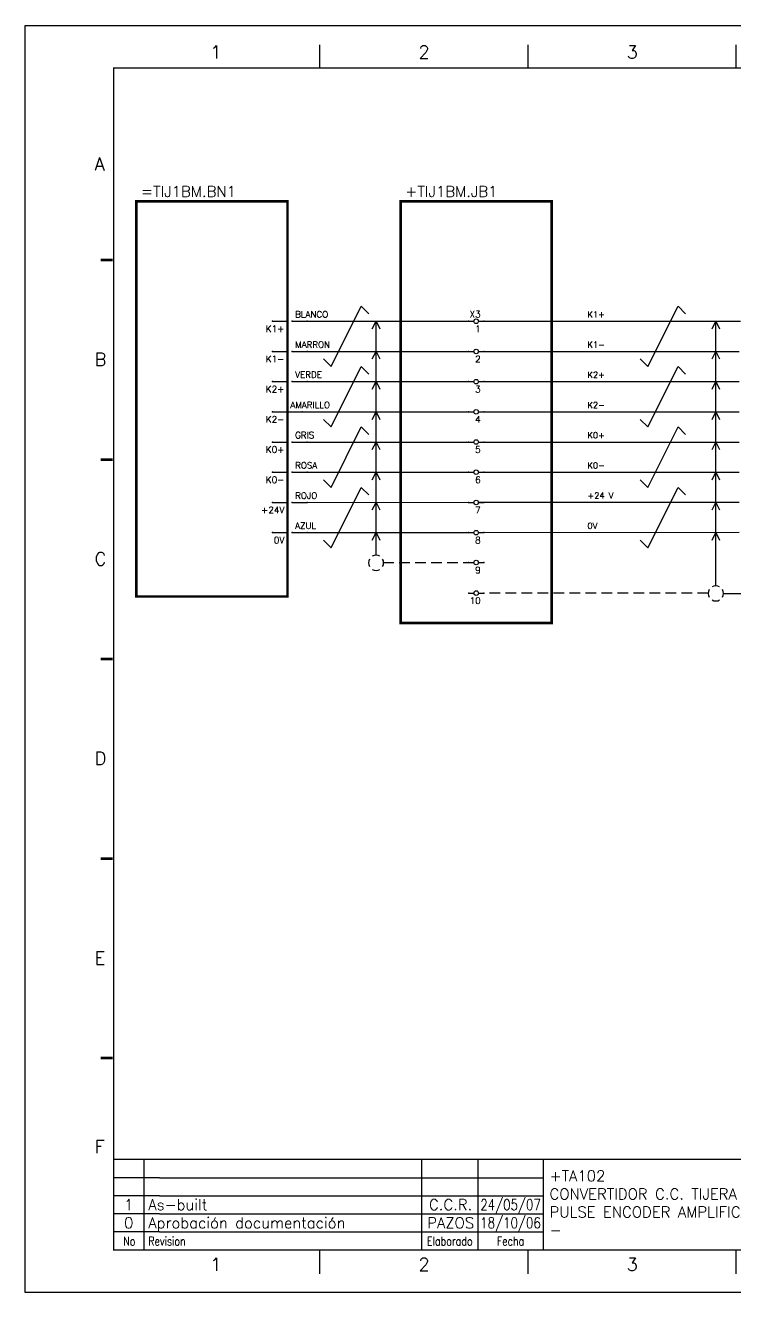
# Model space of a CAD drawing. Extents: x -25 to 1044, y -25744 to 292.
# Drawn here: x 479.2 to 645.4, y -16798.9 to -16501.9 of the extents above; entities that cross this region are included whole.
import ezdxf
from ezdxf.enums import TextEntityAlignment as Align

# ---------------------------------------------------------------- set-up
doc = ezdxf.new("R2010")
doc.units = 0
doc.header["$LTSCALE"] = 10
doc.header["$MEASUREMENT"] = 0
doc.linetypes.add('DASHDOT', pattern=[1, 0.5, -0.25, 0, -0.25])
doc.linetypes.add('HIDDEN', pattern=[0.375, 0.25, -0.125])
doc.layers.get('0').update_dxf_attribs({"linetype": 'CONTINUOUS'})
for name, color, linetype in [('1', 7, 'CONTINUOUS'), ('10', 5, 'CONTINUOUS'), ('102', 7, 'CONTINUOUS'), ('2', 7, 'CONTINUOUS'), ('8', 1, 'CONTINUOUS'), ('9', 6, 'CONTINUOUS'), ('DIBUJO', 7, 'CONTINUOUS'), ('NODE', 7, 'CONTINUOUS')]:
    doc.layers.add(name, color=color, linetype=linetype)
doc.styles.add('HELVETICA', font='HELV.SHX')
doc.styles.add('LABEL', font='SIMPLEX', dxfattribs={"width": 0.8, "height": 4})
doc.styles.add('ROMANS', font='romans')
doc.styles.get("Standard").update_dxf_attribs({"font": 'simplex'})

# ---------------------------------------------------------------- blocks, each defined once
blk = doc.blocks.new('NOD', base_point=(237.5, 170))
at = {"layer": 'NODE'}
blk.add_point((237.5, 170), dxfattribs=at)
blk = doc.blocks.new('$$PLR12')
blk.add_line((-2.5, 0), (2.5, 0))
at = {"layer": '2'}
for p in [(-2.5, 0), (2.5, 0)]:
    blk.add_blockref('NOD', p, dxfattribs=at)
at = {"layer": '8'}
blk.add_attdef('*A', text='', height=2.15, dxfattribs=at).set_placement((1.5, -3.575), align=Align.RIGHT)
at = {"layer": '9'}
blk.add_attdef('ID', text='', height=2.15, dxfattribs=at).set_placement((1.5, 1.25), align=Align.RIGHT)
blk = doc.blocks.new('$030107')
at = {"layer": '102'}
for start, end in [(150, 210), (60, 120), (330, 30), (240, 300)]:
    blk.add_arc((0, 0), 2.5, start, end, dxfattribs=at)
blk = doc.blocks.new('$$PLL21')
blk.add_line((-2.5, 0), (2.5, 0))
at = {"layer": '2'}
for p in [(-2.5, 0), (2.5, 0)]:
    blk.add_blockref('NOD', p, dxfattribs=at)
at = {"layer": '8'}
blk.add_attdef('*A', (-1.5, -3.575), '', height=2.15, dxfattribs=at)
at = {"layer": '9'}
blk.add_attdef('ID', (-1.5, 1.25), '', height=2.15, dxfattribs=at)
blk = doc.blocks.new('$$PLR12C')
for p, q in [((-2.5, 0), (-0.75, 0)), ((0.75, 0), (2.5, 0))]:
    blk.add_line(p, q)
at = {"layer": '2'}
blk.add_circle((0, 0), 0.75, dxfattribs=at)
for p in [(-2.5, 0), (2.5, 0)]:
    blk.add_blockref('NOD', p, dxfattribs=at)
at = {"layer": '8'}
blk.add_attdef('*A', text='', height=2.15, dxfattribs=at).set_placement((1.5, -3.575), align=Align.RIGHT)
at = {"layer": '9'}
blk.add_attdef('ID', text='', height=2.15, dxfattribs=at).set_placement((1.5, 1.25), align=Align.RIGHT)
blk = doc.blocks.new('newcajec')
at = {"layer": '1'}
for p, q in [((179.4, 20.85), (0.13, 20.85)), ((7, 20.85), (7, 0)), ((71, 20.85), (71, 0)), ((84, 20.85), (84, 0.09)), ((99, 20.85), (99, 0)), ((215.2, 20.8), (215.2, 0)), ((184.64, 20.18), (184.81, 20.01)), ((184.81, 20.01), (185.18, 20.25)), ((10.6, 16.64), (0, 16.64)), ((10.6, 16.64), (99, 16.64)), ((10.6, 12.48), (0, 12.48)), ((10.6, 12.48), (99, 12.48)), ((179.4, 13.87), (215.2, 13.87)), ((368, 14.06), (368, 0)), ((10.6, 8.32), (0, 8.32)), ((10.6, 8.32), (99, 8.32)), ((179.4, 6.93), (267.63, 6.93)), ((267.63, 6.93), (302.5, 6.93)), ((270.63, 6.91), (270.63, 0)), ((282.07, 6.93), (282.07, 0)), ((368, 6.93), (383, 6.93)), ((10.6, 4.16), (0, 4.16)), ((10.6, 4.16), (99, 4.16))]:
    blk.add_line(p, q, dxfattribs=at)
for points in [[(47.5, 272.5, 0.3, 0.3, 0), (47.5, 277.91, 0.3, 0.3, 0)], [(95.5, 272.5, 0.3, 0.3, 0), (95.5, 277.91, 0.3, 0.3, 0)], [(143.5, 272.5, 0.3, 0.3, 0), (143.5, 277.91, 0.3, 0.3, 0)], [(191.5, 272.5, 0.3, 0.3, 0), (191.5, 277.91, 0.3, 0.3, 0)], [(239.5, 272.5, 0.3, 0.3, 0), (239.5, 277.91, 0.3, 0.3, 0)], [(287.5, 272.5, 0.3, 0.3, 0), (287.5, 277.91, 0.3, 0.3, 0)], [(335.5, 272.5, 0.3, 0.3, 0), (335.5, 277.91, 0.3, 0.3, 0)], [(-2.99, 228.23, 0.6, 0.6, 0), (-0.18, 228.23, 0.6, 0.6, 0)], [(383.01, 228.23, 0.6, 0.6, 0), (385.82, 228.23, 0.6, 0.6, 0)], [(-2.99, 182.23, 0.6, 0.6, 0), (-0.18, 182.23, 0.6, 0.6, 0)], [(383.01, 182.23, 0.6, 0.6, 0), (385.82, 182.23, 0.6, 0.6, 0)], [(-2.99, 136.23, 0.6, 0.6, 0), (-0.18, 136.23, 0.6, 0.6, 0)], [(383.01, 136.23, 0.6, 0.6, 0), (385.82, 136.23, 0.6, 0.6, 0)], [(-2.99, 90.23, 0.6, 0.6, 0), (-0.18, 90.23, 0.6, 0.6, 0)], [(383.01, 90.23, 0.6, 0.6, 0), (385.82, 90.23, 0.6, 0.6, 0)], [(-2.99, 44.23, 0.6, 0.6, 0), (-0.18, 44.23, 0.6, 0.6, 0)], [(383.01, 44.23, 0.6, 0.6, 0), (385.82, 44.23, 0.6, 0.6, 0)], [(383, 20.8, 0.3, 0.3, 0), (179.4, 20.8, 0.3, 0.3, 0), (179.4, 0, 0.3, 0.3, 0)], [(302.5, 20.8, 0.3, 0.3, 0), (302.5, 0, 0.3, 0.3, 0)], [(302.5, 14, 0.3, 0.3, 0), (383, 14, 0.3, 0.3, 0)], [(47.5, -5.5, 0.3, 0.3, 0), (47.5, -0.09, 0.3, 0.3, 0)], [(95.5, -5.5, 0.3, 0.3, 0), (95.5, -0.09, 0.3, 0.3, 0)], [(143.5, -5.5, 0.3, 0.3, 0), (143.5, -0.09, 0.3, 0.3, 0)], [(191.5, -5.5, 0.3, 0.3, 0), (191.5, -0.09, 0.3, 0.3, 0)], [(239.5, -5.5, 0.3, 0.3, 0), (239.5, -0.09, 0.3, 0.3, 0)], [(287.5, -5.5, 0.3, 0.3, 0), (287.5, -0.09, 0.3, 0.3, 0)], [(335.5, -5.5, 0.3, 0.3, 0), (335.5, -0.09, 0.3, 0.3, 0)]]:
    blk.add_lwpolyline(points, format="xyseb", dxfattribs=at)
at = {"layer": '1', "const_width": 0.3}
blk.add_lwpolyline([(0, 0), (0, 272.5), (383, 272.5), (383, 0)], close=True, dxfattribs=at)
at = {"layer": '2', "color": 14}
for p, q in [((221.42, 4.69), (221.42, 5.81)), ((221.42, 2.47), (221.42, 3.58))]:
    blk.add_line(p, q, dxfattribs=at)
for points in [[(220.05, 5.81), (220.05, 6.92), (226.74, 5.81), (226.74, 6.92)], [(221.42, 2.47), (220.05, 2.47), (221.42, 5.81), (220.05, 5.81)], [(221.42, 4.69), (224.25, 4.69), (221.42, 3.58), (224.25, 3.58)], [(224.25, 5.81), (225.37, 5.81), (225.37, 4.69)], [(224.25, 3.58), (225.37, 3.58), (225.37, 2.47)], [(225.37, 5.81), (226.74, 5.81), (225.37, 1.35), (226.74, 1.35)], [(224.25, 0.24), (224.25, 2.47), (220.05, 0.24), (220.05, 2.47)], [(226.74, 1.35), (226.74, 0.24), (224.25, 1.35), (224.25, 0.24)]]:
    blk.add_solid(points, dxfattribs=at)
at = {"layer": '1', "style": 'ROMANS'}
for s, p in [('1', (22.29, 274.68)), ('2', (70.29, 274.68)), ('3', (118.29, 274.68)), ('4', (166.29, 274.68)), ('5', (214.29, 274.68)), ('6', (262.29, 274.68)), ('7', (310.29, 274.68)), ('8', (357.79, 274.68)), ('A', (-4.37, 248.84)), ('A', (384.13, 248.84)), ('B', (-4.37, 203.84)), ('B', (384.13, 203.84)), ('C', (-4.37, 157.84)), ('C', (384.13, 157.84)), ('D', (-4.37, 111.84)), ('D', (384.13, 111.84)), ('E', (-4.37, 65.84)), ('E', (384.13, 65.84)), ('F', (-4.37, 22.34)), ('F', (384.13, 22.34)), ('1', (22.29, -4.82)), ('2', (70.29, -4.82)), ('3', (118.29, -4.82)), ('4', (166.29, -4.82)), ('5', (214.29, -4.82)), ('6', (262.29, -4.82)), ('7', (310.29, -4.82)), ('8', (357.79, -4.82))]:
    blk.add_text(s, height=3, dxfattribs=at).set_placement(p)
at = {"layer": '1', "style": 'LABEL', "width": 0.8}
for s, p in [('Diseno comprobado por', (179.73, 18.27)), ('Dibujo comprobado por', (179.81, 11.47)), ('Hoja', (368.38, 11.66)), ('Dibujado por', (179.83, 4.64)), ('Fecha', (285.71, 4.3)), ('Cont', (368.43, 4.46)), ('No', (2.23, 1.05)), ('Revision', (8, 1.05))]:
    blk.add_text(s, height=2, dxfattribs=at).set_placement(p)
for s, p in [('Dept', (274.61, 4.44)), ('Elaborado', (77.5, 1.05)), ('Fecha', (91.5, 1.05))]:
    blk.add_text(s, height=2, dxfattribs=at).set_placement(p, align=Align.CENTER)
at = {"layer": '10', "style": 'ROMANS'}
for tag, p in [('REV41', (3.5, 18.74)), ('REV43', (77.7, 18.74)), ('REV31', (3.5, 14.58)), ('REV33', (77.7, 14.58)), ('REV21', (3.5, 10.42)), ('REV23', (77.7, 10.42)), ('REV11', (3.5, 6.27)), ('REV13', (77.7, 6.27))]:
    blk.add_attdef(tag, text='', height=2.5, dxfattribs=at).set_placement(p, align=Align.MIDDLE)
for tag, p, height in [('REV42', (8, 17.49), 2.5), ('SHEETNAME1', (100.5, 15.83), 2.5), ('DOCUMENTTYPE', (216.43, 16.8), 2.5), ('NOTA', (305.32, 15.8), 3), ('REV32', (8, 13.33), 2.5), ('DESIGNCHECK', (180.74, 14.83), 2.5), ('OBJECT', (216.43, 12.4), 2.5), ('SHEETNAME2', (100.5, 11.67), 2.5), ('ORDER', (305.32, 7.3), 4.5), ('REV22', (8, 9.17), 2.5), ('SHEETNAME3', (100.5, 7.51), 2.5), ('DRAWINGCHECK', (180.53, 7.71), 2.5), ('CUSTOMER', (216.43, 8.08), 2.5), ('REV12', (8, 5.01), 2.5), ('SHEETNAME4', (100.5, 3.35), 2.5), ('USER', (180.63, 0.71), 2.5), ('DEPARTMENT', (271.93, 1.05), 2.5), ('DOCUMENT_ID', (305.32, 0.93), 4.4)]:
    blk.add_attdef(tag, p, '', height=height, dxfattribs=at)
for tag, width, p, p2 in [('REV44', 1.221199, (84.53, 17.49), (98.48, 17.49)), ('REV34', 1.221199, (84.53, 13.33), (98.48, 13.33)), ('REV24', 1.221199, (84.53, 9.17), (98.48, 9.17)), ('REV14', 1.221199, (84.53, 5.01), (98.48, 5.01)), ('CREATED2', 7.039915, (282.71, 1.05), (301.14, 1.05))]:
    blk.add_attdef(tag, text='', height=2.5, dxfattribs=dict(at, width=width)).set_placement(p, p2, align=Align.FIT)
for tag, p in [('SHEET', (382, 7.43)), ('NEXTSHEET', (382, 0.5))]:
    blk.add_attdef(tag, text='', height=2.5, dxfattribs=at).set_placement(p, align=Align.RIGHT)
at = {"layer": 'DIBUJO', "color": 14, "style": 'HELVETICA', "width": 1.3}
blk.add_text('RUSSULA S.A.', height=3, dxfattribs=at).set_placement((229, 2.19))

msp = doc.modelspace()

# ---------------------------------------------------------------- linework, layer by layer
for p, q in [((545.17, -16571.25), (584.29, -16571.25)), ((585.35, -16571.25), (646.75, -16571.25)), ((545.17, -16578.32), (584.29, -16578.32)), ((585.35, -16578.32), (646.42, -16578.31)), ((545.17, -16585.4), (584.29, -16585.39)), ((585.35, -16585.39), (646.42, -16585.37)), ((544.06, -16592.48), (584.29, -16592.46)), ((585.35, -16592.46), (646.42, -16592.44)), ((545.17, -16599.55), (584.29, -16599.55)), ((585.35, -16599.55), (646.42, -16599.55)), ((545.17, -16606.63), (584.29, -16606.63)), ((585.35, -16606.63), (646.42, -16606.63)), ((545.17, -16613.71), (584.29, -16613.68)), ((585.35, -16613.68), (646.42, -16613.63)), ((545.17, -16620.79), (584.29, -16620.75)), ((585.35, -16620.75), (646.42, -16620.69)), ((645.35, -16635.04), (646.93, -16635.02))]:
    msp.add_line(p, q)
at = {"layer": '2', "color": 7}
for p, q in [((550.8, -16581.86), (557.88, -16567.71)), ((557.88, -16567.71), (559.65, -16569.48)), ((625.05, -16581.86), (632.13, -16567.71)), ((632.13, -16567.71), (633.9, -16569.48)), ((560.47, -16573.01), (561.36, -16571.25)), ((561.36, -16626.09), (561.36, -16571.25)), ((561.36, -16571.25), (562.24, -16573.01)), ((640.09, -16573.01), (640.98, -16571.25)), ((640.98, -16633.26), (640.98, -16571.25)), ((640.98, -16571.25), (641.86, -16573.01)), ((560.47, -16580.09), (561.36, -16578.32)), ((561.36, -16578.32), (562.24, -16580.09)), ((640.09, -16580.09), (640.98, -16578.32)), ((640.98, -16578.32), (641.86, -16580.09)), ((549.03, -16580.09), (550.8, -16581.86)), ((623.28, -16580.09), (625.05, -16581.86)), ((550.8, -16596.02), (557.88, -16581.86)), ((557.88, -16581.86), (559.65, -16583.63)), ((625.05, -16596.02), (632.13, -16581.86)), ((632.13, -16581.86), (633.9, -16583.63)), ((560.47, -16587.17), (561.36, -16585.4)), ((561.36, -16585.4), (562.24, -16587.17)), ((640.09, -16587.17), (640.98, -16585.4)), ((640.98, -16585.4), (641.86, -16587.17)), ((560.47, -16594.25), (561.36, -16592.48)), ((561.36, -16592.48), (562.24, -16594.25)), ((640.09, -16594.25), (640.98, -16592.48)), ((640.98, -16592.48), (641.86, -16594.25)), ((549.03, -16594.25), (550.8, -16596.02)), ((550.8, -16610.17), (557.88, -16596.02)), ((557.88, -16596.02), (559.65, -16597.79)), ((623.28, -16594.25), (625.05, -16596.02)), ((625.05, -16610.17), (632.13, -16596.02)), ((632.13, -16596.02), (633.9, -16597.79)), ((560.47, -16601.32), (561.36, -16599.55)), ((561.36, -16599.55), (562.24, -16601.32)), ((640.09, -16601.32), (640.98, -16599.55)), ((640.98, -16599.55), (641.86, -16601.32)), ((560.47, -16608.4), (561.36, -16606.63)), ((561.36, -16606.63), (562.24, -16608.4)), ((640.09, -16608.4), (640.98, -16606.63)), ((640.98, -16606.63), (641.86, -16608.4)), ((549.03, -16608.4), (550.8, -16610.17)), ((550.8, -16624.33), (557.88, -16610.17)), ((557.88, -16610.17), (559.65, -16611.94)), ((623.28, -16608.4), (625.05, -16610.17)), ((625.05, -16624.33), (632.13, -16610.17)), ((632.13, -16610.17), (633.9, -16611.94)), ((560.47, -16615.48), (561.36, -16613.71)), ((561.36, -16613.71), (562.24, -16615.48)), ((640.09, -16615.48), (640.98, -16613.71)), ((640.98, -16613.71), (641.86, -16615.48)), ((549.03, -16622.56), (550.8, -16624.33)), ((560.47, -16622.56), (561.36, -16620.79)), ((561.36, -16620.79), (562.24, -16622.56)), ((623.28, -16622.56), (625.05, -16624.33)), ((640.09, -16622.56), (640.98, -16620.79)), ((640.98, -16620.79), (641.86, -16622.56)), ((642.75, -16635.04), (645.35, -16635.04))]:
    msp.add_line(p, q, dxfattribs=at)
at = {"layer": '2', "color": 7, "linetype": 'HIDDEN'}
for p, q in [((563.01, -16627.79), (583.09, -16627.79)), ((639.2, -16634.95), (586.6, -16634.95))]:
    msp.add_line(p, q, dxfattribs=at)
at = {"layer": '2', "color": 3, "linetype": 'DASHDOT'}
for points in [[(505.2, -16543.16, 0.594, 0.594, 0), (540.59, -16543.16, 0.594, 0.594, 0), (540.59, -16635.76, 0.594, 0.594, 0), (505.2, -16635.76, 0.594, 0.594, 0), (505.2, -16543.16, 0.594, 0.594, 0)], [(567.13, -16543.16, 0.594, 0.594, 0), (602.52, -16543.16, 0.594, 0.594, 0), (602.52, -16641.97, 0.594, 0.594, 0), (567.13, -16641.97, 0.594, 0.594, 0), (567.13, -16543.16, 0.594, 0.594, 0)]]:
    msp.add_lwpolyline(points, format="xyseb", dxfattribs=at)
at = {"layer": 'DIBUJO'}
msp.add_lwpolyline([(479.17, -16501.9), (899.17, -16501.9), (899.17, -16798.9), (479.17, -16798.9), (479.17, -16501.9)], dxfattribs=at)

# ---------------------------------------------------------------- block references
at = {"layer": '2', "color": 7}
ref = msp.add_blockref('newcajec', (499.85, -16788.9), dxfattribs=dict(at, xscale=1.016513761467887, yscale=1.016513761467887, zscale=1.016513761467887))
ref.add_attrib('REV24', '24/05/07', dxfattribs={"layer": '10', "height": 2.541, "style": 'ROMANS', "width": 0.728168}).set_placement((585.77, -16779.57), (599.96, -16779.57), align=Align.FIT)
ref.add_attrib('SHEETNAME3', 'PULSE ENCODER AMPLIFICADOR', (602.01, -16781.27), dxfattribs={"layer": '10', "height": 2.5413, "style": 'ROMANS'})
ref.add_attrib('SHEETNAME2', 'CONVERTIDOR C.C. TIJERA 1BM', (602.01, -16777.04), dxfattribs={"layer": '10', "height": 2.5413, "style": 'ROMANS'})
ref.add_attrib('SHEETNAME1', '+TA102', (602.01, -16772.81), dxfattribs={"layer": '10', "height": 2.541, "style": 'ROMANS'})
ref.add_attrib('USER', 'J.PAZOS', (683.47, -16788.18), dxfattribs={"layer": '10', "height": 2.541, "style": 'ROMANS'})
ref.add_attrib('DRAWINGCHECK', 'J.L.C.C.', (683.36, -16781.06), dxfattribs={"layer": '10', "height": 2.541, "style": 'ROMANS'})
ref.add_attrib('DESIGNCHECK', 'J.M. CEDEIRA', (683.57, -16773.82), dxfattribs={"layer": '10', "height": 2.5413, "style": 'ROMANS'})
ref.add_attrib('REV22', 'As-built', (507.98, -16779.57), dxfattribs={"layer": '10', "height": 2.541, "style": 'ROMANS'})
ref.add_attrib('REV12', 'Aprobación documentación', (507.98, -16783.8), dxfattribs={"layer": '10', "height": 2.5413, "style": 'ROMANS'})
ref.add_attrib('REV21', '1', dxfattribs={"layer": '10', "height": 2.54, "style": 'ROMANS'}).set_placement((503.41, -16778.3), align=Align.MIDDLE)
ref.add_attrib('REV11', '0', dxfattribs={"layer": '10', "height": 2.54, "style": 'ROMANS'}).set_placement((503.41, -16782.53), align=Align.MIDDLE)
ref.add_attrib('SHEETNAME4', '-', (602.01, -16785.5), dxfattribs={"layer": '10', "height": 2.54, "style": 'ROMANS'})
ref.add_attrib('REV14', '18/10/06', dxfattribs={"layer": '10', "height": 2.541, "style": 'ROMANS', "width": 0.728168}).set_placement((585.77, -16783.8), (599.96, -16783.8), align=Align.FIT)
ref.add_attrib('REV23', 'C.C.R.', dxfattribs={"layer": '10', "height": 2.541, "style": 'ROMANS'}).set_placement((578.83, -16778.3), align=Align.MIDDLE)
ref.add_attrib('REV13', 'PAZOS', dxfattribs={"layer": '10', "height": 2.541, "style": 'ROMANS'}).set_placement((578.83, -16782.53), align=Align.MIDDLE)
ref.add_attrib('DOCUMENT_ID', 'PP06/0066-E1A.10', (810.22, -16787.95), dxfattribs={"layer": '10', "height": 4.4727, "style": 'ROMANS', "width": 0.9})
ref.add_attrib('ORDER', 'PP06/0066', (810.22, -16781.48), dxfattribs={"layer": '10', "height": 4.574, "style": 'ROMANS'})
ref.add_attrib('CUSTOMER', 'ACINDAR', (719.86, -16780.68), dxfattribs={"layer": '10', "height": 2.541, "style": 'ROMANS'})
ref.add_attrib('OBJECT', 'TREN DE ROLLOS Y BARRAS', (719.86, -16776.29), dxfattribs={"layer": '10', "height": 2.5413, "style": 'ROMANS'})
ref.add_attrib('DOCUMENTTYPE', 'ESQUEMA ELECTRICO', (719.86, -16771.82), dxfattribs={"layer": '10', "height": 2.5413, "style": 'ROMANS'})
ref.add_attrib('CREATED2', '05/10/06', dxfattribs={"layer": '10', "height": 2.541, "style": 'ROMANS', "width": 0.961976}).set_placement((787.23, -16787.84), (805.97, -16787.84), align=Align.FIT)
ref.add_attrib('DEPARTMENT', 'ELEC', (776.27, -16787.84), dxfattribs={"layer": '10', "height": 2.541, "style": 'ROMANS'})
ref.add_attrib('NEXTSHEET', '2676', dxfattribs={"layer": '10', "height": 2.541, "style": 'ROMANS'}).set_placement((888.16, -16788.39), align=Align.RIGHT)
ref.add_attrib('SHEET', '2674', dxfattribs={"layer": '10', "height": 2.541, "style": 'ROMANS'}).set_placement((888.16, -16781.34), align=Align.RIGHT)
at = {"layer": '2'}
ref = msp.add_blockref('$$PLL21', (543.44, -16571.25), dxfattribs=dict(at, xscale=0.6935797861642877, yscale=0.6935797861642877, zscale=0.6935797861642877))
ref.add_attrib('ID', 'BLANCO', (542.4, -16570.38), dxfattribs={"layer": '9', "height": 1.491})
at = {"layer": '2', "color": 7}
for name, p, xscale, yscale, zscale, values in [('$$PLR12C', (584.82, -16571.25), 0.7077344756778458, 0.7077344756778458, 0.7077344756778458, {'ID': 'X3', '*A': '1'}), ('$$PLR12', (538.82, -16571.25), 0.7077344756778361, 0.7077344756778361, 0.7077344756778361, {'*A': 'K1+'}), ('$$PLR12', (538.82, -16578.32), 0.7077344756778361, 0.7077344756778361, 0.7077344756778361, {'*A': 'K1-'}), ('$$PLR12C', (584.82, -16578.32), 0.7077344756778458, 0.7077344756778458, 0.7077344756778458, {'*A': '2'}), ('$$PLR12', (538.82, -16585.4), 0.7077344756778361, 0.7077344756778361, 0.7077344756778361, {'*A': 'K2+'}), ('$$PLR12C', (584.82, -16585.4), 0.7077344756778458, 0.7077344756778458, 0.7077344756778458, {'*A': '3'}), ('$$PLR12', (538.82, -16592.48), 0.7077344756778361, 0.7077344756778361, 0.7077344756778361, {'*A': 'K2-'}), ('$$PLR12C', (584.82, -16592.48), 0.7077344756778458, 0.7077344756778458, 0.7077344756778458, {'*A': '4'}), ('$$PLR12C', (584.82, -16599.55), 0.7077344756778458, 0.7077344756778458, 0.7077344756778458, {'*A': '5'}), ('$$PLR12', (538.82, -16599.55), 0.7077344756778361, 0.7077344756778361, 0.7077344756778361, {'*A': 'K0+'}), ('$$PLR12', (538.82, -16606.63), 0.7077344756778361, 0.7077344756778361, 0.7077344756778361, {'*A': 'K0-'}), ('$$PLR12C', (584.82, -16606.63), 0.7077344756778458, 0.7077344756778458, 0.7077344756778458, {'*A': '6'}), ('$$PLR12', (538.82, -16613.71), 0.7077344756778361, 0.7077344756778361, 0.7077344756778361, {'*A': '+24V'}), ('$$PLR12C', (584.82, -16613.71), 0.7077344756778458, 0.7077344756778458, 0.7077344756778458, {'*A': '7'}), ('$$PLR12', (538.82, -16620.79), 0.7077344756778361, 0.7077344756778361, 0.7077344756778361, {'*A': '0V'}), ('$$PLR12C', (584.82, -16620.79), 0.7077344756778458, 0.7077344756778458, 0.7077344756778458, {'*A': '8'}), ('$$PLR12C', (584.82, -16627.79), 0.7077344756778458, 0.7077344756778458, 0.7077344756778458, {'*A': '9'}), ('$$PLR12C', (584.83, -16634.95), 0.7077344756778458, 0.7077344756778458, 0.7077344756778458, {'*A': '10'})]:
    msp.add_blockref(name, p, dxfattribs=dict(at, xscale=xscale, yscale=yscale, zscale=zscale)).add_auto_attribs(values)
at = {"layer": '2'}
ref = msp.add_blockref('$$PLL21', (543.44, -16578.32), dxfattribs=dict(at, xscale=0.6935797861642877, yscale=0.6935797861642877, zscale=0.6935797861642877))
ref.add_attrib('ID', 'MARRON', (542.4, -16577.46), dxfattribs={"layer": '9', "height": 1.491})
ref = msp.add_blockref('$$PLL21', (543.44, -16585.4), dxfattribs=dict(at, xscale=0.6935797861642877, yscale=0.6935797861642877, zscale=0.6935797861642877))
ref.add_attrib('ID', 'VERDE', (542.4, -16584.53), dxfattribs={"layer": '9', "height": 1.491})
ref = msp.add_blockref('$$PLL21', (542.32, -16592.48), dxfattribs=dict(at, xscale=0.6935797861642877, yscale=0.6935797861642877, zscale=0.6935797861642877))
ref.add_attrib('ID', 'AMARILLO', (541.28, -16591.61), dxfattribs={"layer": '9', "height": 1.491})
ref = msp.add_blockref('$$PLL21', (543.44, -16599.55), dxfattribs=dict(at, xscale=0.6935797861642877, yscale=0.6935797861642877, zscale=0.6935797861642877))
ref.add_attrib('ID', 'GRIS', (542.4, -16598.69), dxfattribs={"layer": '9', "height": 1.491})
ref = msp.add_blockref('$$PLL21', (543.44, -16606.63), dxfattribs=dict(at, xscale=0.6935797861642877, yscale=0.6935797861642877, zscale=0.6935797861642877))
ref.add_attrib('ID', 'ROSA', (542.4, -16605.77), dxfattribs={"layer": '9', "height": 1.491})
ref = msp.add_blockref('$$PLL21', (543.44, -16613.71), dxfattribs=dict(at, xscale=0.6935797861642877, yscale=0.6935797861642877, zscale=0.6935797861642877))
ref.add_attrib('ID', 'ROJO', (542.4, -16612.84), dxfattribs={"layer": '9', "height": 1.491})
ref = msp.add_blockref('$$PLL21', (543.44, -16620.79), dxfattribs=dict(at, xscale=0.6935797861642877, yscale=0.6935797861642877, zscale=0.6935797861642877))
ref.add_attrib('ID', 'AZUL', (542.4, -16619.92), dxfattribs={"layer": '9', "height": 1.491})
at = {"layer": '2', "color": 7, "xscale": 0.7077344756778361, "yscale": 0.7077344756778361, "zscale": 0.7077344756778361}
for p in [(561.36, -16627.86), (640.98, -16635.03)]:
    msp.add_blockref('$030107', p, dxfattribs=at)

# ---------------------------------------------------------------- texts
at = {"layer": '2', "color": 6}
for s, p in [('=TIJ1BM.BN1', (506.26, -16542.1)), ('+TIJ1BM.JB1', (568.19, -16542.1))]:
    msp.add_text(s, height=2.5478, dxfattribs=at).set_placement(p)
at = {"layer": '2', "color": 7, "style": 'ROMANS'}
for s, p in [('K1+', (610.9, -16570.36)), ('K1-', (610.9, -16577.44)), ('K2+', (610.9, -16584.52)), ('K2-', (610.9, -16591.59)), ('K0+', (610.9, -16598.67)), ('K0-', (610.9, -16605.75)), ('+24 V', (610.9, -16612.82)), ('0V', (610.9, -16619.9))]:
    msp.add_text(s, height=1.415, dxfattribs=at).set_placement(p)

doc.saveas('drawing.dxf')
